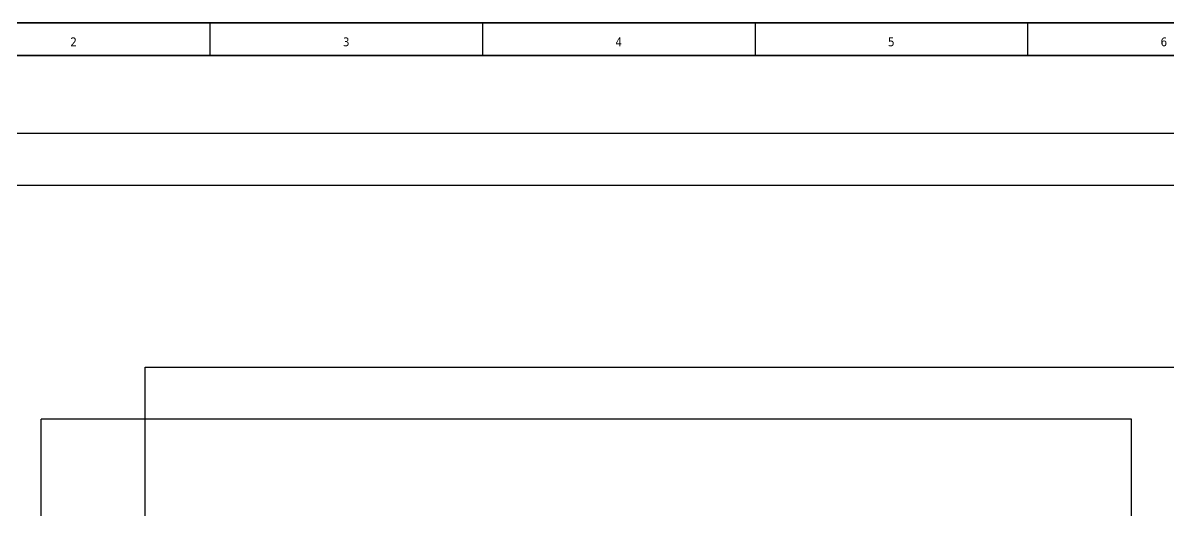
# Model space of a CAD drawing. Header units: millimetres. Extents: x -8 to 420, y 0 to 297.
# Drawn here: x 97.2 to 273.6, y 222 to 297 of the extents above; entities that cross this region are included whole.
import ezdxf
from ezdxf.enums import TextEntityAlignment as Align

# ---------------------------------------------------------------- set-up
doc = ezdxf.new("R2010")
doc.units = ezdxf.units.MM
for name, color, linetype, lineweight in [('EPLAN201', 7, 'Continuous', 35), ('EPLAN304', 5, 'Continuous', 25), ('EPLAN311', 1, 'Continuous', 25), ('EPLAN407', 5, 'Continuous', 35), ('EPLAN440', 73, 'Continuous', 35), ('EPLAN451', 7, 'Continuous', 35), ('EPLAN452', 7, 'Continuous', 35), ('EPLAN453', 7, 'Continuous', 35), ('EPLAN501', 7, 'Continuous', 35), ('EPLAN514', 5, 'Continuous', 35)]:
    doc.layers.add(name, color=color, linetype=linetype, lineweight=lineweight)
doc.styles.add('Tahoma', font='')
doc.styles.get('Tahoma').set_extended_font_data('Tahoma')

# ---------------------------------------------------------------- blocks, each defined once
blk = doc.blocks.new('EPLFRAME')
at = {"layer": 'EPLAN201', "linetype": 'Continuous', "lineweight": 25, "ltscale": 4}
for p, q in [((126, 297), (126, 292)), ((168, 297), (168, 292)), ((210, 297), (210, 292)), ((252, 297), (252, 292))]:
    blk.add_line(p, q, dxfattribs=at)
at = {"layer": 'EPLAN201', "linetype": 'Continuous', "lineweight": 35, "ltscale": 4}
blk.add_line((0, 292), (420, 292), dxfattribs=at)
blk.add_lwpolyline([(0, 0), (420, 0), (420, 297), (0, 297)], close=True, dxfattribs=at)
at = {"layer": 'EPLAN451', "color": 7, "style": 'Tahoma'}
for tag, p, height in [('14_10014', (101, 12), 2.26), ('14_10015', (185, 12), 2.26), ('14_10011', (101, 5), 2.26), ('14_10013', (332, 5), 1.63), ('14_10151', (73, 1), 1.63), ('14_10300', (415, 1), 1.63)]:
    blk.add_attdef(tag, p, '', height=height, dxfattribs=at)
blk.add_attdef('4_25020', text='', height=1.63, dxfattribs=at).set_placement((413, 1), align=Align.RIGHT)
at = {"layer": 'EPLAN452', "color": 7, "style": 'Tahoma'}
for tag, p, height in [('4_11041', (1, 17), 2.26), ('4_11071[1]', (1, 13), 1.63), ('4_11074[1]', (21, 13), 1.63), ('4_11070[1]', (41, 13), 1.63), ('4_11024', (73, 13), 1.63), ('4_11011', (231, 12), 2.26), ('4_11030', (301, 12), 2.26), ('4_20132_1001', (374, 13), 1.63), ('4_11071[2]', (1, 9), 1.63), ('4_11074[2]', (21, 9), 1.63), ('4_11070[2]', (41, 9), 1.63), ('4_11022', (73, 9), 1.63), ('4_20134_1001', (374, 9), 1.63), ('4_11071[3]', (1, 5), 1.63), ('4_11074[3]', (21, 5), 1.63), ('4_11070[3]', (41, 5), 1.63), ('4_11080', (73, 5), 1.63), ('4_11059', (301, 5), 1.63)]:
    blk.add_attdef(tag, p, '', height=height, dxfattribs=at)
for tag, height, p in [('4_11040', 2.26, (419, 17)), ('4_11000', 1.63, (419, 5)), ('4_11085', 1.63, (141, 1)), ('4_11086', 1.63, (183, 1))]:
    blk.add_attdef(tag, text='', height=height, dxfattribs=at).set_placement(p, align=Align.RIGHT)
at = {"layer": 'EPLAN453', "color": 7, "style": 'Tahoma'}
for tag, p in [('53_19005_1', (21, 293)), ('53_19005', (63, 293)), ('53_19005_8', (105, 293)), ('53_19005_6', (147, 293)), ('53_19005_7', (189, 293)), ('53_19005_9', (231, 293)), ('53_19005_3', (273, 293)), ('53_19005_2', (315, 293)), ('53_19005_4', (357, 293)), ('53_19005_5', (399, 293))]:
    blk.add_attdef(tag, text='', height=1.35, dxfattribs=at).set_placement(p, align=Align.BOTTOM_CENTER)
blk = doc.blocks.new('EPLSYM_LibrarySPECIAL_Symbol4_Variant0_Placement1_21')
at = {"layer": 'EPLAN304', "lineweight": 25, "ltscale": 4}
blk.add_line((0, 0), (0, 16), dxfattribs=at)
at = {"layer": 'EPLAN407', "color": 5, "style": 'Tahoma'}
blk.add_attdef('17_20010', text='', height=2.26, dxfattribs=at).set_placement((0, 20.4), align=Align.BOTTOM_RIGHT)
at = {"layer": 'EPLAN440', "color": 73, "style": 'Tahoma'}
blk.add_attdef('17_20300', text='', height=1.63, dxfattribs=at).set_placement((0, 17.7), align=Align.BOTTOM_RIGHT)
at = {"layer": 'EPLAN501', "color": 7, "style": 'Tahoma'}
blk.add_attdef('17_20011', text='', height=1.63, dxfattribs=at).set_placement((0, 0), align=Align.BOTTOM_RIGHT)
at = {"layer": 'EPLAN514', "color": 5, "style": 'Tahoma'}
for tag, p in [('17_20040', (0, 13.95)), ('17_20041', (0, 10.2)), ('17_20053', (0, 6.45)), ('17_20044', (0, 2.7))]:
    blk.add_attdef(tag, text='', height=2.26, dxfattribs=at).set_placement(p, align=Align.BOTTOM_RIGHT)
blk = doc.blocks.new('EPLSYM_LibrarySPECIAL_Symbol4_Variant0_Placement1_22')
at = {"layer": 'EPLAN304', "lineweight": 25, "ltscale": 4}
blk.add_line((168, 0), (0, 0), dxfattribs=at)
at = {"layer": 'EPLAN407', "color": 5, "style": 'Tahoma'}
blk.add_attdef('17_20010', text='', height=2.26, dxfattribs=at).set_placement((0, 20.4), align=Align.BOTTOM_RIGHT)
at = {"layer": 'EPLAN440', "color": 73, "style": 'Tahoma'}
blk.add_attdef('17_20300', text='', height=1.63, dxfattribs=at).set_placement((0, 17.7), align=Align.BOTTOM_RIGHT)
at = {"layer": 'EPLAN501', "color": 7, "style": 'Tahoma'}
blk.add_attdef('17_20011', text='', height=1.63, dxfattribs=at).set_placement((0, 0), align=Align.BOTTOM_RIGHT)
at = {"layer": 'EPLAN514', "color": 5, "style": 'Tahoma'}
for tag, p in [('17_20040', (0, 13.95)), ('17_20041', (0, 10.2)), ('17_20053', (0, 6.45)), ('17_20044', (0, 2.7))]:
    blk.add_attdef(tag, text='', height=2.26, dxfattribs=at).set_placement(p, align=Align.BOTTOM_RIGHT)
blk = doc.blocks.new('EPLSYM_LibrarySPECIAL_Symbol4_Variant0_Placement1_23')
at = {"layer": 'EPLAN304', "lineweight": 25, "ltscale": 4}
blk.add_line((0, 0), (0, 48), dxfattribs=at)
at = {"layer": 'EPLAN407', "color": 5, "style": 'Tahoma'}
blk.add_attdef('17_20010', text='', height=2.26, dxfattribs=at).set_placement((0, 20.4), align=Align.BOTTOM_RIGHT)
at = {"layer": 'EPLAN440', "color": 73, "style": 'Tahoma'}
blk.add_attdef('17_20300', text='', height=1.63, dxfattribs=at).set_placement((0, 17.7), align=Align.BOTTOM_RIGHT)
at = {"layer": 'EPLAN501', "color": 7, "style": 'Tahoma'}
blk.add_attdef('17_20011', text='', height=1.63, dxfattribs=at).set_placement((0, 0), align=Align.BOTTOM_RIGHT)
at = {"layer": 'EPLAN514', "color": 5, "style": 'Tahoma'}
for tag, p in [('17_20040', (0, 13.95)), ('17_20041', (0, 10.2)), ('17_20053', (0, 6.45)), ('17_20044', (0, 2.7))]:
    blk.add_attdef(tag, text='', height=2.26, dxfattribs=at).set_placement(p, align=Align.BOTTOM_RIGHT)
blk = doc.blocks.new('EPLSYM_LibrarySPECIAL_Symbol4_Variant0_Placement1_25')
at = {"layer": 'EPLAN304', "lineweight": 25, "ltscale": 4}
blk.add_line((0, 0), (0, 56), dxfattribs=at)
at = {"layer": 'EPLAN407', "color": 5, "style": 'Tahoma'}
blk.add_attdef('17_20010', text='', height=2.26, dxfattribs=at).set_placement((0, 20.4), align=Align.BOTTOM_RIGHT)
at = {"layer": 'EPLAN440', "color": 73, "style": 'Tahoma'}
blk.add_attdef('17_20300', text='', height=1.63, dxfattribs=at).set_placement((0, 17.7), align=Align.BOTTOM_RIGHT)
at = {"layer": 'EPLAN501', "color": 7, "style": 'Tahoma'}
blk.add_attdef('17_20011', text='', height=1.63, dxfattribs=at).set_placement((0, 0), align=Align.BOTTOM_RIGHT)
at = {"layer": 'EPLAN514', "color": 5, "style": 'Tahoma'}
for tag, p in [('17_20040', (0, 13.95)), ('17_20041', (0, 10.2)), ('17_20053', (0, 6.45)), ('17_20044', (0, 2.7))]:
    blk.add_attdef(tag, text='', height=2.26, dxfattribs=at).set_placement(p, align=Align.BOTTOM_RIGHT)
blk = doc.blocks.new('EPLSYM_LibrarySPECIAL_Symbol4_Variant0_Placement1_26')
at = {"layer": 'EPLAN304', "lineweight": 25, "ltscale": 4}
blk.add_line((0, 0), (172, 0), dxfattribs=at)
at = {"layer": 'EPLAN407', "color": 5, "style": 'Tahoma'}
blk.add_attdef('17_20010', text='', height=2.26, dxfattribs=at).set_placement((0, 20.4), align=Align.BOTTOM_RIGHT)
at = {"layer": 'EPLAN440', "color": 73, "style": 'Tahoma'}
blk.add_attdef('17_20300', text='', height=1.63, dxfattribs=at).set_placement((0, 17.7), align=Align.BOTTOM_RIGHT)
at = {"layer": 'EPLAN501', "color": 7, "style": 'Tahoma'}
blk.add_attdef('17_20011', text='', height=1.63, dxfattribs=at).set_placement((0, 0), align=Align.BOTTOM_RIGHT)
at = {"layer": 'EPLAN514', "color": 5, "style": 'Tahoma'}
for tag, p in [('17_20040', (0, 13.95)), ('17_20041', (0, 10.2)), ('17_20053', (0, 6.45)), ('17_20044', (0, 2.7))]:
    blk.add_attdef(tag, text='', height=2.26, dxfattribs=at).set_placement(p, align=Align.BOTTOM_RIGHT)

msp = doc.modelspace()

# ---------------------------------------------------------------- linework, layer by layer
at = {"layer": 'EPLAN311', "ltscale": 4}
for p, q in [((70, 280), (392, 280)), ((86, 272), (392, 272))]:
    msp.add_line(p, q, dxfattribs=at)

# ---------------------------------------------------------------- block references
ref = msp.add_blockref('EPLFRAME', (0, 0))
ref.add_attrib('53_19005_3', '6', dxfattribs={"layer": 'EPLAN453', "color": 7, "height": 1.3545, "style": 'Tahoma'}).set_placement((273, 293), align=Align.BOTTOM_CENTER)
ref.add_attrib('53_19005_6', '3', dxfattribs={"layer": 'EPLAN453', "color": 7, "height": 1.3545, "style": 'Tahoma'}).set_placement((147, 293), align=Align.BOTTOM_CENTER)
ref.add_attrib('53_19005_7', '4', dxfattribs={"layer": 'EPLAN453', "color": 7, "height": 1.3545, "style": 'Tahoma'}).set_placement((189, 293), align=Align.BOTTOM_CENTER)
ref.add_attrib('53_19005_8', '2', dxfattribs={"layer": 'EPLAN453', "color": 7, "height": 1.3545, "style": 'Tahoma'}).set_placement((105, 293), align=Align.BOTTOM_CENTER)
ref.add_attrib('53_19005_9', '5', dxfattribs={"layer": 'EPLAN453', "color": 7, "height": 1.3545, "style": 'Tahoma'}).set_placement((231, 293), align=Align.BOTTOM_CENTER)
for name, p in [('EPLSYM_LibrarySPECIAL_Symbol4_Variant0_Placement1_25', (116, 188)), ('EPLSYM_LibrarySPECIAL_Symbol4_Variant0_Placement1_26', (116, 244)), ('EPLSYM_LibrarySPECIAL_Symbol4_Variant0_Placement1_22', (100, 236)), ('EPLSYM_LibrarySPECIAL_Symbol4_Variant0_Placement1_23', (100, 188)), ('EPLSYM_LibrarySPECIAL_Symbol4_Variant0_Placement1_21', (268, 220))]:
    msp.add_blockref(name, p)

doc.saveas('drawing.dxf')
